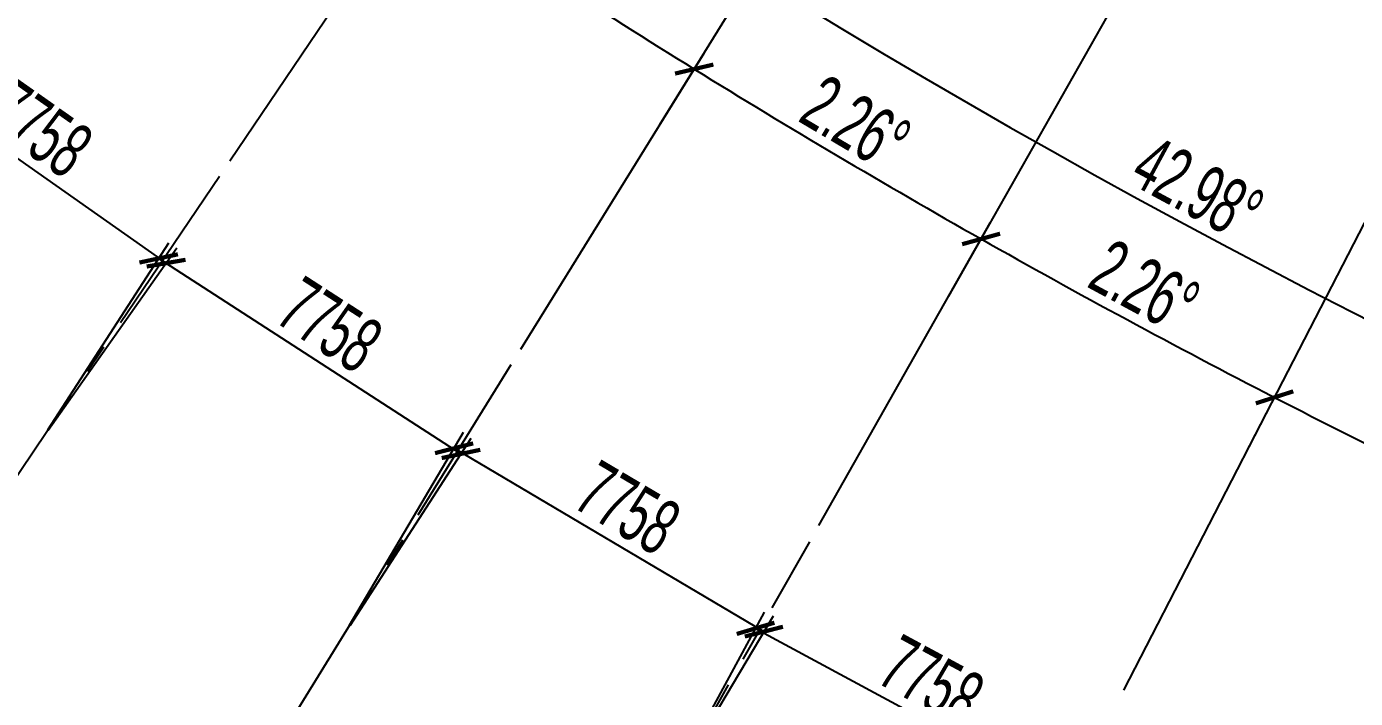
# Model space of a CAD drawing. Extents: x -668578 to 2331563, y -1202445 to 1620273.
# Drawn here: x 1608334 to 1636967, y 121789 to 136273 of the extents above; entities that cross this region are included whole.
import ezdxf
from ezdxf.enums import TextEntityAlignment as Align

# ---------------------------------------------------------------- set-up
doc = ezdxf.new("R2010")
doc.units = 0
doc.linetypes.add('CENTER2', pattern=[28.575, 19.05, -3.175, 3.175, -3.175])
doc.layers.get('0').update_dxf_attribs({"color": 8})
doc.layers.get('Defpoints').update_dxf_attribs({"color": 8})
for name, color, linetype in [('#填充层', 8, 'Continuous'), ('#幕墙线-平面', 8, 'Continuous'), ('#标注', 8, 'Continuous'), ('#轴线', 8, 'CENTER2')]:
    doc.layers.add(name, color=color, linetype=linetype)
doc.styles.add('JHZX', font='jrs.shx', dxfattribs={"width": 0.6, "bigfont": 'jhz.shx'})
doc.dimstyles.new('JZBZ-400', dxfattribs={"dimscale": 400, "dimtxt": 3, "dimasz": 1.5, "dimexe": 1, "dimexo": 1, "dimgap": 0.5, "dimtad": 1, "dimdec": 0, "dimdsep": 46, "dimtxsty": 'JHZX', "dimblk1": 'ARCHTICK', "dimblk2": 'ARCHTICK', "dimsah": 1, "dimcen": 0, "dimclrd": 1, "dimclre": 1, "dimclrt": 2, "dimazin": 2, "dimtfac": 1, "dimtdec": 0, "dimtix": 1, "dimtmove": 0, "dimatfit": 3, "dimfxl": 0, "dimtolj": 1, "dimlwd": -1, "dimlwe": -1, "dimarcsym": 0})

# ---------------------------------------------------------------- blocks, each defined once
blk = doc.blocks.new('_ARCHTICK')
at = {"color": 0, "linetype": 'ByBlock', "const_width": 0.15}
blk.add_lwpolyline([(-0.5, -0.5), (0.5, 0.5)], dxfattribs=at)
blk = doc.blocks.new('*D2918')
at = {"layer": '#标注', "ltscale": 300, "transparency": 16777216}
for p, q in [((52517, 44290), (60086, 50671)), ((174425, -21557), (175612, -11729))]:
    blk.add_line(p, q, dxfattribs=at)
blk.add_arc((197092, 166179), 179600, 220.13382, 263.11563, dxfattribs=at)
at = {"layer": 'Defpoints', "color": 0, "ltscale": 300, "transparency": 16777216}
for p in [(197092, 166179), (52212, 44032), (92699, 20035), (174378, -21955)]:
    blk.add_point(p, dxfattribs=at)
at = {"layer": '#标注', "ltscale": 300, "transparency": 16777216, "xscale": 600, "yscale": 600, "zscale": 600}
for p, rotation in [((59781, 50414), 130.1338192809486), ((175564, -12126), 353.1156299250185)]:
    blk.add_blockref('_ARCHTICK', p, dxfattribs=dict(at, rotation=rotation))
at = {"layer": '#标注', "ltscale": 300, "transparency": 16777216, "insert": (112118, 8861), "char_height": 1200, "attachment_point": 5, "rotation": 331.6247, "style": 'JHZX'}
blk.add_mtext('\\A1;42.98°', dxfattribs=at)
blk = doc.blocks.new('*D2911')
at = {"layer": '#标注', "ltscale": 300, "transparency": 16777216}
for p, q in [((85161, 13764), (89600, 19809)), ((91265, 9465), (95462, 15681))]:
    blk.add_line(p, q, dxfattribs=at)
blk.add_arc((197092, 166179), 182000, 233.70702, 235.96922, dxfattribs=at)
at = {"layer": 'Defpoints', "color": 0, "ltscale": 300, "transparency": 16777216}
for p in [(197092, 166179), (91304, 18082), (84924, 13442), (91041, 9134)]:
    blk.add_point(p, dxfattribs=at)
at = {"layer": '#标注', "ltscale": 300, "transparency": 16777216, "xscale": 600, "yscale": 600, "zscale": 600}
for p, rotation in [((89364, 19487), 143.7070209422228), ((95238, 15349), 325.9692216820964)]:
    blk.add_blockref('_ARCHTICK', p, dxfattribs=dict(at, rotation=rotation))
at = {"layer": '#标注', "ltscale": 300, "transparency": 16777216, "insert": (92741, 18043), "char_height": 1200, "attachment_point": 5, "rotation": 324.8381, "style": 'JHZX'}
blk.add_mtext('\\A1;2.26°', dxfattribs=at)
blk = doc.blocks.new('*D2912')
at = {"layer": '#标注', "ltscale": 300, "transparency": 16777216}
for p, q in [((91265, 9465), (95462, 15681)), ((97533, 5410), (101482, 11786))]:
    blk.add_line(p, q, dxfattribs=at)
blk.add_arc((197092, 166179), 182000, 235.96922, 238.23142, dxfattribs=at)
at = {"layer": 'Defpoints', "color": 0, "ltscale": 300, "transparency": 16777216}
for p in [(197092, 166179), (97232, 14022), (91041, 9134), (97322, 5070)]:
    blk.add_point(p, dxfattribs=at)
at = {"layer": '#标注', "ltscale": 300, "transparency": 16777216, "xscale": 600, "yscale": 600, "zscale": 600}
for p, rotation in [((95238, 15349), 145.9692216820972), ((101271, 11446), 328.2314223130762)]:
    blk.add_blockref('_ARCHTICK', p, dxfattribs=dict(at, rotation=rotation))
at = {"layer": '#标注', "ltscale": 300, "transparency": 16777216, "insert": (98670, 14040), "char_height": 1200, "attachment_point": 5, "rotation": 327.1003, "style": 'JHZX'}
blk.add_mtext('\\A1;2.26°', dxfattribs=at)
blk = doc.blocks.new('*D2913')
at = {"layer": '#标注', "ltscale": 300, "transparency": 16777216}
for p, q in [((97533, 5410), (101482, 11786)), ((103957, 1605), (107650, 8133))]:
    blk.add_line(p, q, dxfattribs=at)
blk.add_arc((197092, 166179), 182000, 238.23142, 240.49362, dxfattribs=at)
at = {"layer": 'Defpoints', "color": 0, "ltscale": 300, "transparency": 16777216}
for p in [(197092, 166179), (103316, 10198), (97322, 5070), (103760, 1257)]:
    blk.add_point(p, dxfattribs=at)
at = {"layer": '#标注', "ltscale": 300, "transparency": 16777216, "xscale": 600, "yscale": 600, "zscale": 600}
for p, rotation in [((101271, 11446), 148.2314223130731), ((107453, 7784), 330.4936231196902)]:
    blk.add_blockref('_ARCHTICK', p, dxfattribs=dict(at, rotation=rotation))
at = {"layer": '#标注', "ltscale": 300, "transparency": 16777216, "insert": (104752, 10273), "char_height": 1200, "attachment_point": 5, "rotation": 329.3625, "style": 'JHZX'}
blk.add_mtext('\\A1;2.26°', dxfattribs=at)
blk = doc.blocks.new('*D2914')
at = {"layer": '#标注', "ltscale": 300, "transparency": 16777216}
for p, q in [((103957, 1605), (107650, 8133)), ((110525, -1943), (113959, 4725))]:
    blk.add_line(p, q, dxfattribs=at)
blk.add_arc((197092, 166179), 182000, 240.49362, 242.75582, dxfattribs=at)
at = {"layer": 'Defpoints', "color": 0, "ltscale": 300, "transparency": 16777216}
for p in [(197092, 166179), (109546, 6618), (103760, 1257), (110342, -2298)]:
    blk.add_point(p, dxfattribs=at)
at = {"layer": '#标注', "ltscale": 300, "transparency": 16777216, "xscale": 600, "yscale": 600, "zscale": 600}
for p, rotation in [((107453, 7784), 150.4936231196933), ((113776, 4370), 332.7558238595374)]:
    blk.add_blockref('_ARCHTICK', p, dxfattribs=dict(at, rotation=rotation))
at = {"layer": '#标注', "ltscale": 300, "transparency": 16777216, "insert": (110978, 6750), "char_height": 1200, "attachment_point": 5, "rotation": 331.6247, "style": 'JHZX'}
blk.add_mtext('\\A1;2.26°', dxfattribs=at)
blk = doc.blocks.new('*D2915')
at = {"layer": '#标注', "ltscale": 300, "transparency": 16777216}
for p, q in [((110525, -1943), (113959, 4725)), ((117229, -5229), (120396, 1570))]:
    blk.add_line(p, q, dxfattribs=at)
blk.add_arc((197092, 166179), 182000, 242.75582, 245.01802, dxfattribs=at)
at = {"layer": 'Defpoints', "color": 0, "ltscale": 300, "transparency": 16777216}
for p in [(197092, 166179), (115912, 3287), (110342, -2298), (117060, -5591)]:
    blk.add_point(p, dxfattribs=at)
at = {"layer": '#标注', "ltscale": 300, "transparency": 16777216, "xscale": 600, "yscale": 600, "zscale": 600}
for p, rotation in [((113776, 4370), 152.7558238595378), ((120228, 1207), 335.0180245994241)]:
    blk.add_blockref('_ARCHTICK', p, dxfattribs=dict(at, rotation=rotation))
at = {"layer": '#标注', "ltscale": 300, "transparency": 16777216, "insert": (117338, 3475), "char_height": 1200, "attachment_point": 5, "rotation": 333.8869, "style": 'JHZX'}
blk.add_mtext('\\A1;2.26°', dxfattribs=at)
blk = doc.blocks.new('*U2924')
at = {"linetype": 'ByBlock'}
blk.add_line((0, -20), (0, 0), dxfattribs=at)
blk.add_circle((0, -24), 4, dxfattribs=at)
at = {"color": 253, "linetype": 'ByBlock', "style": 'JHZX', "width": 0.75}
blk.add_attdef('AXES', text='', height=4, dxfattribs=at).set_placement((0, -24), align=Align.MIDDLE_CENTER)
blk = doc.blocks.new('*D2999')
at = {"layer": '#标注', "transparency": 16777216}
for p, q in [((-60662, 8378), (-58201, 12532)), ((-58405, 12188), (-51730, 8235)), ((-53987, 4425), (-51526, 8579))]:
    blk.add_line(p, q, dxfattribs=at)
at = {"layer": 'Defpoints', "color": 0, "transparency": 16777216}
for p in [(-60866, 8034), (-51730, 8235), (-54191, 4081)]:
    blk.add_point(p, dxfattribs=at)
at = {"layer": '#标注', "transparency": 16777216, "xscale": 600, "yscale": 600, "zscale": 600}
for p, rotation in [((-58405, 12188), 149.3625281524388), ((-51730, 8235), 329.3625281524388)]:
    blk.add_blockref('_ARCHTICK', p, dxfattribs=dict(at, rotation=rotation))
at = {"layer": '#标注', "transparency": 16777216, "insert": (-54660, 10900), "char_height": 1200, "attachment_point": 5, "rotation": 329.3625, "style": 'JHZX'}
blk.add_mtext('\\A1;7758', dxfattribs=at)
blk = doc.blocks.new('*D3000')
at = {"layer": '#标注', "transparency": 16777216}
for p, q in [((-67162, 12584), (-64554, 16616)), ((-64771, 16280), (-58257, 12066)), ((-60648, 8370), (-58040, 12402))]:
    blk.add_line(p, q, dxfattribs=at)
at = {"layer": 'Defpoints', "color": 0, "transparency": 16777216}
for p in [(-67379, 12248), (-58257, 12066), (-60866, 8034)]:
    blk.add_point(p, dxfattribs=at)
at = {"layer": '#标注', "transparency": 16777216, "xscale": 600, "yscale": 600, "zscale": 600}
for p, rotation in [((-64771, 16280), 147.1003350215469), ((-58257, 12066), 327.1003350215469)]:
    blk.add_blockref('_ARCHTICK', p, dxfattribs=dict(at, rotation=rotation))
at = {"layer": '#标注', "transparency": 16777216, "insert": (-61080, 14845), "char_height": 1200, "attachment_point": 5, "rotation": 327.1003, "style": 'JHZX'}
blk.add_mtext('\\A1;7758', dxfattribs=at)
blk = doc.blocks.new('*D3001')
at = {"layer": '#标注', "transparency": 16777216}
for p, q in [((-73491, 17043), (-70723, 20972)), ((-70953, 20645), (-64611, 16178)), ((-67149, 12575), (-64381, 16505))]:
    blk.add_line(p, q, dxfattribs=at)
at = {"layer": 'Defpoints', "color": 0, "transparency": 16777216}
for p in [(-73722, 16716), (-64611, 16178), (-67379, 12248)]:
    blk.add_point(p, dxfattribs=at)
at = {"layer": '#标注', "transparency": 16777216, "xscale": 600, "yscale": 600, "zscale": 600}
for p, rotation in [((-70953, 20645), 144.8381265405064), ((-64611, 16178), 324.8381265405064)]:
    blk.add_blockref('_ARCHTICK', p, dxfattribs=dict(at, rotation=rotation))
at = {"layer": '#标注', "transparency": 16777216, "insert": (-67321, 19066), "char_height": 1200, "attachment_point": 5, "rotation": 324.8381, "style": 'JHZX'}
blk.add_mtext('\\A1;7758', dxfattribs=at)
blk = doc.blocks.new('*D3005')
at = {"layer": '#标注', "transparency": 16777216}
for p, q in [((-54001, 4433), (-51718, 8658)), ((-51909, 8306), (-45083, 4619)), ((-47175, 746), (-44893, 4971))]:
    blk.add_line(p, q, dxfattribs=at)
at = {"layer": 'Defpoints', "color": 0, "transparency": 16777216}
for p in [(-45083, 4619), (-54191, 4081), (-47365, 394)]:
    blk.add_point(p, dxfattribs=at)
at = {"layer": '#标注', "transparency": 16777216, "xscale": 600, "yscale": 600, "zscale": 600}
for p, rotation in [((-51909, 8306), 151.6247212833316), ((-45083, 4619), 331.6247212833315)]:
    blk.add_blockref('_ARCHTICK', p, dxfattribs=dict(at, rotation=rotation))
at = {"layer": '#标注', "transparency": 16777216, "insert": (-48115, 7166), "char_height": 1200, "attachment_point": 5, "rotation": 331.6247, "style": 'JHZX'}
blk.add_mtext('\\A1;7758', dxfattribs=at)
blk = doc.blocks.new('A$Caccc0cd0')
at = {"layer": '#标注'}
for p1, p2, distance, picture, middle in [((-73721.6, 16715.6), (-67379.4, 12247.9), 4807, '*D3001', (-67321.5, 19065.6)), ((-67379.4, 12247.9), (-60865.7, 8034.1), 4802.1, '*D3000', (-61079.6, 14844.6)), ((-60865.7, 8034.1), (-54190.7, 4080.6), 4828.2, '*D2999', (-54660, 10899.9)), ((-54190.7, 4080.6), (-47364.9, 393.7), 4802.1, '*D3005', (-48115.5, 7166.2))]:
    dim = blk.add_aligned_dim(p1=p1, p2=p2, distance=distance, dimstyle='JZBZ-400', override={"dimclrd": 256, "dimclre": 256, "dimclrt": 256}, dxfattribs=at)
    dim.commit()
    dim.dimension.update_dxf_attribs({"geometry": picture, "text_midpoint": middle})
blk = doc.blocks.new('DSGDFG')
at = {"layer": '#标注', "ltscale": 300}
blk.add_arc((197092.2, 166179.2), 257800, 220.136073, 263.11563, dxfattribs=at)
at = {"layer": '#轴线', "ltscale": 200}
for p, q in [((91040.7, 9133.5), (51745.5, -49056.6)), ((97322.4, 5069.8), (60352.9, -54629)), ((69174.5, -59855.8), (103759.5, 1257.2))]:
    blk.add_line(p, q, dxfattribs=at)
for radius in [206950, 212800, 220600, 228400, 236200, 244000, 251800, 257800]:
    blk.add_arc((197092.2, 166179.2), radius, 218.438892, 265.140584, dxfattribs=at)
at = {"layer": '#标注', "ltscale": 300}
blk.add_blockref('A$Caccc0cd0', (154502.6, -8915.6), dxfattribs=at)
at = {"layer": '#标注', "linetype": 'ByBlock'}
ref = blk.add_blockref('*U2924', (100522.6, 10243.3), dxfattribs=dict(at, xscale=-399.9999999999993, yscale=399.9999999999993, rotation=148.23046510902))
ref.add_attrib('AXES', 'S9', dxfattribs={"layer": '0', "color": 253, "linetype": 'ByBlock', "height": 1600, "rotation": 328.23047, "style": 'JHZX', "width": 0.75}).set_placement((105577, 18404.9), align=Align.MIDDLE_CENTER)
ref = blk.add_blockref('*U2924', (106752.7, 6553.2), dxfattribs=dict(at, xscale=-400.0000000000002, yscale=400.0000000000002, rotation=150.4925470390443))
ref.add_attrib('AXES', 'S10', dxfattribs={"layer": '0', "color": 253, "linetype": 'ByBlock', "height": 1600, "rotation": 330.49255, "style": 'JHZX', "width": 0.75}).set_placement((111481.1, 14908), align=Align.MIDDLE_CENTER)
ref = blk.add_blockref('*U2924', (113123.6, 3111.8), dxfattribs=dict(at, xscale=-400, yscale=400, rotation=152.7546289690685))
ref.add_attrib('AXES', 'S11', dxfattribs={"layer": '0', "color": 253, "linetype": 'ByBlock', "height": 1600, "rotation": 332.75463, "style": 'JHZX', "width": 0.75}).set_placement((117518.5, 11646.7), align=Align.MIDDLE_CENTER)
at = {"layer": '#标注', "ltscale": 300}
for base, p1, p2, picture, middle in [((92698.6, 20034.9), (52211.6, 44032.2), (174377.5, -21954.5), '*D2918', (112118.4, 8861.3)), ((91303.6, 18082), (84924.4, 13442), (91040.7, 9133.5), '*D2911', (92741.2, 18043.1)), ((97231.8, 14021.6), (91040.7, 9133.5), (97322.4, 5069.8), '*D2912', (98669.8, 14039.5)), ((103315.7, 10198.5), (97322.4, 5069.8), (103759.5, 1257.2), '*D2913', (104751.9, 10273.1)), ((109545.8, 6618.4), (103759.5, 1257.2), (110342.2, -2298.4), '*D2914', (110977.8, 6749.7)), ((115912.3, 3287.1), (110342.2, -2298.4), (117060, -5591.3), '*D2915', (117338, 3474.8))]:
    dim = blk.add_angular_dim_3p(base=base, center=(197092.1, 166179.2), p1=p1, p2=p2, dimstyle='JZBZ-400', override={"dimclrd": 256, "dimclre": 256, "dimclrt": 256}, dxfattribs=at)
    dim.commit()
    dim.dimension.update_dxf_attribs({"geometry": picture, "text_midpoint": middle})

msp = doc.modelspace()

# ---------------------------------------------------------------- hatches: boundary and pattern name
at = {"layer": '#填充层', "ltscale": 5}
h = msp.add_hatch(dxfattribs=at)
h.set_pattern_fill('DOTS', color=256, scale=300)
h.set_pattern_definition([(0, (1499898.8, 275661.43), (238.125, 476.25), [0, -476.25])])
edge = h.paths.add_edge_path()
edge.add_arc((1718541, 290089.2), 258450, 224.201068, 263.003658)
edge.add_arc((1687377, 36144.3), 2600, 263.00366, 353.11563)
edge.add_line((1689958.2, 35832.6), (1699116.9, 111688.9))
edge.add_arc((1675951.5, 114994.4), 23400, 351.87915, 408.41102)
edge.add_line((1691484, 132495.9), (1690102, 131048.2))
edge.add_arc((1675948.3, 114990.5), 21405.1, 48.60626, 51.2389)
edge.add_line((1689349.5, 131681.4), (1689159.6, 131449.1))
edge.add_arc((1675949.6, 114985.4), 21108.2, 51.25747, 104.0093)
edge.add_line((1670839.7, 135465.8), (1670192.6, 137674.7))
edge.add_arc((1675951.5, 114994.4), 23400, 104.24731, 212.36616)
edge.add_line((1656186.8, 102467.8), (1652038.8, 89843.2))
edge.add_arc((1718541, 290089.2), 211000, 242.37566, 251.628527, ccw=False)
edge.add_line((1620706.2, 103141.8), (1620179.7, 102119.3))
edge.add_arc((1718541, 290089.2), 212150, 234.085127, 242.377721, ccw=False)
edge.add_line((1594097.5, 118271.1), (1594778.3, 119198.1))
edge.add_arc((1718541, 290089.2), 211000, 233.522786, 234.087187, ccw=False)
edge.add_arc((1601139.4, 142933.1), 23900, 250.34607, 257.10032)
edge.add_line((1595803.8, 119636.3), (1596334.6, 119514.7))
edge.add_arc((1590954.4, 96023), 24100, 56.67752, 77.10032, ccw=False)
edge.add_arc((1718541, 290089.2), 208150, 236.677524, 251.625706)
edge.add_line((1652927.3, 92551.2), (1655362.3, 99959.3))
edge.add_arc((1675951.5, 114994.4), 25494.6, -6.88437, 216.13862, ccw=False)
edge.add_line((1701262.3, 111938.5), (1691785.9, 33450.8))
edge.add_arc((1689205.3, 33761.7), 2599.3, 263.45473, 353.13186, ccw=False)
edge.add_arc((1718541.1, 290089.2), 260600, 224.769262, 263.470953, ccw=False)
edge.add_arc((1535374.3, 108391.8), 2600, 144.45181, 224.76926, ccw=False)

# ---------------------------------------------------------------- linework, layer by layer
at = {"layer": '#幕墙线-平面', "ltscale": 300}
msp.add_lwpolyline([(1687060.3, 33563.6, -0.1896725), (1520685.2, 123807.9, -0.4137557), (1520999.7, 127468.5), (1553033.8, 154476, -0.414282), (1557191.1, 154121.6, 0.061017), (1594778.3, 119198.1), (1594097.5, 118271.1, 0.0361991), (1620179.7, 102119.3), (1620706.2, 103141.8, 0.0403952), (1652038.8, 89843.2), (1656186.8, 102467.8, -0.5101788), (1670192.6, 137674.7), (1670839.7, 135465.8, -0.2343262), (1689159.6, 131449.1), (1689349.5, 131681.4, -0.0114876), (1690102, 131048.2), (1691484, 132495.9, -0.2517944), (1699116.9, 111688.9), (1689958.2, 35832.6, -0.4147748), (1687060.4, 33563.6, 0.4147748)], format="xyb", dxfattribs=at)

# ---------------------------------------------------------------- block references
at = {"layer": '#标注'}
msp.add_blockref('DSGDFG', (1521448.9, 123910), dxfattribs=at)

doc.saveas('drawing.dxf')
